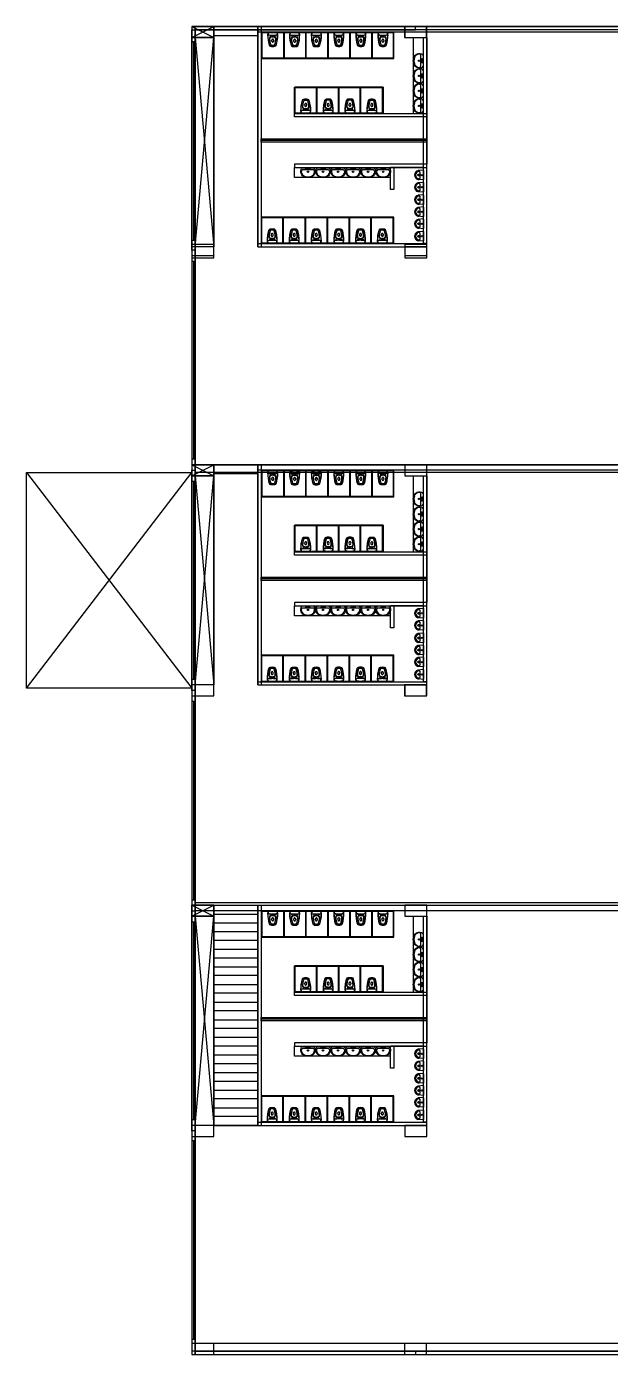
# Model space of a CAD drawing. Header units: millimetres. Extents: x 332 to 5606, y 276 to 1426.
# Drawn here: x 1423.9 to 1450.3, y 922.2 to 982.5 of the extents above; entities that cross this region are included whole.
import ezdxf

# ---------------------------------------------------------------- set-up
doc = ezdxf.new("R2010")
doc.units = ezdxf.units.MM

# ---------------------------------------------------------------- blocks, each defined once
blk = doc.blocks.new('vaso_cx_acoplada_1')
at = {"linetype": 'Continuous'}
for centre in [(-0.111, -0.242), (0.122, -0.242)]:
    blk.add_circle(centre, 0.008, dxfattribs=at)
for centre, radius, start, end in [((-0.115, -0.184), 0.11, 136.53258, 180), ((1.375, -0.195), 1.6, 179.59001, 196.60114), ((0.001, -0.212), 0.215, 171.57167, 179.2851), ((1.375, -0.195), 1.59, 180.52436, 196.19572), ((0.001, -0.212), 0.215, 163.97838, 171.57167), ((-0.204, -0.182), 0.008, 171.57167, 263.63486), ((-0.101, -0.184), 0.11, 136.53258, 164.49464), ((0.005, 1.698), 1.9, 263.63486, 270), ((-0.249, -0.065), 0.07, 321.85553, 326.36654), ((-0.183, -0.109), 0.01, 95.71718, 146.36654), ((0.005, -1.99), 1.9, 90, 95.71718), ((-0.235, -0.065), 0.07, 321.85553, 326.36654), ((-0.16, -0.118), 0.0225, 114.52369, 139.29493), ((-0.071, -0.363), 0.075, 120.55827, 184.24766), ((0.852, -0.295), 1, 184.24766, 200.25979), ((-0.061, -0.382), 0.075, 116.10896, 182.02894), ((0.664, -0.356), 0.8, 182.02894, 200.9188), ((0.005, -0.493), 0.225, 90, 120.55827), ((0.005, -0.517), 0.225, 90, 116.10896), ((0.019, -0.458), 0.0636, 167.77794, 198.82445), ((-0.038, -0.446), 0.00501, 140.01374, 160.52979), ((-0.045, -0.439), 0.00416, 309.47185, 346.49014), ((0.048, -0.453), 0.0893, 163.27766, 172.12192), ((0.022, -0.458), 0.0664, 197.88836, 217.92673), ((0.027, -0.446), 0.0677, 144.04569, 163.27766), ((0.012, -0.466), 0.0536, 217.92673, 242.00627), ((0.014, -0.437), 0.0515, 119.72953, 144.04569), ((0.005, -0.478), 0.0398, 242.00627, 270), ((0.005, -0.422), 0.0347, 90, 119.72953), ((0.005, -1.99), 1.9, 84.28282, 90), ((0.005, 1.698), 1.9, 270, 276.36514), ((0.005, -0.493), 0.225, 59.44173, 90), ((0.005, -0.517), 0.225, 63.89104, 90), ((0.005, -0.422), 0.0347, 60.27047, 90), ((0.005, -0.478), 0.0398, 270, 297.99373), ((-0.003, -0.437), 0.0515, 35.95431, 60.27047), ((-0.001, -0.466), 0.0536, 297.99373, 322.07327), ((-0.016, -0.446), 0.0677, 16.72234, 35.95431), ((-0.011, -0.458), 0.0664, 322.07327, 342.11164), ((-0.037, -0.453), 0.0893, 7.87808, 16.72234), ((0.056, -0.439), 0.00416, 193.50986, 230.52815), ((-0.008, -0.458), 0.0636, 341.17555, 12.22206), ((0.049, -0.446), 0.00501, 19.47021, 39.98626), ((-0.653, -0.356), 0.8, 339.0812, 357.97106), ((-0.841, -0.295), 1, 339.74021, 355.75234), ((0.071, -0.382), 0.075, 357.97106, 63.89104), ((0.082, -0.363), 0.075, 355.75234, 59.44173), ((-1.364, -0.195), 1.59, 343.80428, 359.47564), ((-1.364, -0.195), 1.6, 343.39886, 0.40999), ((0.171, -0.118), 0.0225, 40.70507, 65.47631), ((0.246, -0.065), 0.07, 213.63346, 218.14447), ((0.111, -0.184), 0.11, 15.50536, 43.46742), ((0.194, -0.109), 0.01, 33.63346, 84.28282), ((0.26, -0.065), 0.07, 213.63346, 218.14447), ((0.125, -0.184), 0.11, 0, 43.46742), ((0.215, -0.182), 0.008, 276.36514, 8.42833), ((0.01, -0.212), 0.215, 8.42833, 16.02162), ((0.01, -0.212), 0.215, 0.7149, 8.42833), ((-0.081, -0.629), 0.08, 196.60114, 260.40415), ((-0.075, -0.616), 0.08, 196.19572, 260.88992), ((0.005, -0.117), 0.6, 260.40415, 270), ((0.005, -0.117), 0.586, 260.88992, 270), ((-0.062, -0.632), 0.026, 200.25979, 262.53667), ((-0.059, -0.633), 0.026, 200.9188, 262.88031), ((0.005, -0.117), 0.546, 262.53667, 270), ((0.005, -0.117), 0.546, 270, 277.46333), ((0.005, -0.117), 0.586, 270, 279.11008), ((0.005, -0.117), 0.6, 270, 279.59585), ((0.07, -0.633), 0.026, 277.11969, 339.0812), ((0.073, -0.632), 0.026, 277.46333, 339.74021), ((0.086, -0.616), 0.08, 279.11008, 343.80428), ((0.092, -0.629), 0.08, 279.59585, 343.39886)]:
    blk.add_arc(centre, radius, start, end, dxfattribs=at)
blk = doc.blocks.new('mictorio')
for p, q in [((-0.214, 0), (0.214, 0)), ((-0.221, -0.008), (-0.203, -0.242)), ((-0.171, -0.19), (-0.165, -0.236)), ((-0.143, -0.157), (0.143, -0.157)), ((0.171, -0.19), (0.165, -0.236)), ((0.221, -0.008), (0.203, -0.242))]:
    blk.add_line(p, q)
for centre, radius in [((-0.028, -0.196), 0.0107), ((-0.028, -0.227), 0.0107), ((0, -0.072), 0.0286), ((0, -0.072), 0.0143), ((0, -0.18), 0.0107), ((0, -0.243), 0.0107), ((0.028, -0.196), 0.0107), ((0.028, -0.227), 0.0107)]:
    blk.add_circle(centre, radius)
for centre, radius, start, end in [((-0.214, -0.007), 0.00716, 90, 184.572), ((0.214, -0.007), 0.00716, 355.428, 90), ((-0.13, -0.229), 0.0737, 108.63175, 194.85038), ((0, -0.192), 0.209, 195.65293, 344.34707), ((-0.143, -0.186), 0.0286, 90, 187.76517), ((0, -0.181), 0.174, 198.68934, 341.31066), ((0.143, -0.186), 0.0286, 352.23483, 90), ((0.13, -0.229), 0.0737, 345.14962, 71.36825)]:
    blk.add_arc(centre, radius, start, end)
blk = doc.blocks.new('lavatorio_66x45')
blk.add_lwpolyline([(-0.285, -0.029, -0.247757), (-0.23, 0), (0, 0), (0.23, 0, -0.247757), (0.285, -0.029, -0.523187), (0.129, -0.437, -0.064231), (0, -0.454, -0.064231), (-0.129, -0.437, -0.523187)], format="xyb", close=True)
for points in [[(0.122, -0.408, 0.331039), (0.301, -0.191, 0.428943), (0.221, -0.107), (0, -0.107), (-0.221, -0.107, 0.428943), (-0.301, -0.191, 0.331039), (-0.122, -0.408)], [(-0.284, -0.053, -0.019603), (-0.274, -0.037, -0.247757), (-0.23, -0.013), (0.23, -0.013, -0.247757), (0.274, -0.037, -0.019603), (0.284, -0.053, -0.064281)]]:
    blk.add_lwpolyline(points, format="xyb")
for centre, radius in [((-0.074, -0.053), 0.0234), ((0, -0.194), 0.03), ((0, -0.053), 0.0234), ((0.074, -0.053), 0.0234)]:
    blk.add_circle(centre, radius)
for start, end in [(253.49072, 270), (270, 286.50928)]:
    blk.add_arc((0, 0.053), 0.477, start, end)

msp = doc.modelspace()

# ---------------------------------------------------------------- linework, layer by layer
for p, q in [((1432.344, 982.452), (1431.344, 982.452)), ((1431.344, 982.452), (1431.344, 981.952)), ((1551.65, 982.452), (1431.35, 982.452)), ((1431.35, 982.452), (1431.35, 922.152)), ((1432.35, 982.452), (1431.35, 982.452)), ((1431.35, 972.302), (1431.35, 982.302)), ((1431.35, 982.302), (1431.5, 982.302)), ((1431.5, 982.302), (1431.5, 982.452)), ((1551.5, 982.302), (1431.5, 982.302)), ((1431.5, 982.302), (1431.5, 922.302)), ((1431.5, 982.302), (1441.5, 982.302)), ((1432.344, 981.952), (1432.344, 982.452)), ((1432.35, 981.952), (1432.35, 982.452)), ((1432.35, 972.452), (1432.35, 982.452)), ((1432.35, 982.452), (1434.35, 982.452)), ((1434.35, 982.452), (1434.35, 981.952)), ((1434.35, 972.452), (1434.35, 982.452)), ((1442, 982.452), (1441, 982.452)), ((1441, 982.452), (1441, 981.952)), ((1442.007, 982.452), (1441.007, 982.452)), ((1441.007, 982.452), (1441.007, 981.952)), ((1441.5, 982.302), (1441.5, 982.452)), ((1441.5, 982.452), (1451.5, 982.452)), ((1442, 981.952), (1442, 982.452)), ((1442.007, 981.952), (1442.007, 982.452)), ((1431.344, 981.952), (1432.344, 981.952)), ((1431.35, 981.952), (1432.35, 981.952)), ((1431.5, 981.752), (1431.35, 981.752)), ((1431.35, 981.752), (1431.425, 981.752)), ((1431.5, 981.752), (1431.35, 981.752)), ((1431.425, 981.752), (1431.425, 972.752)), ((1431.5, 981.952), (1431.5, 981.752)), ((1431.5, 981.952), (1432.35, 981.952)), ((1432.35, 982.052), (1434.35, 982.052)), ((1432.35, 982.052), (1432.35, 981.652)), ((1441, 981.952), (1442, 981.952)), ((1441.007, 981.952), (1442.007, 981.952)), ((1432.35, 981.652), (1432.35, 981.252)), ((1434.35, 981.252), (1434.35, 980.852)), ((1432.35, 980.852), (1432.35, 980.452)), ((1432.35, 980.052), (1432.35, 979.652)), ((1434.35, 980.452), (1434.35, 980.052)), ((1434.35, 979.652), (1434.35, 979.252)), ((1432.35, 979.252), (1432.35, 978.852)), ((1434.35, 978.852), (1434.35, 978.452)), ((1432.35, 978.452), (1432.35, 978.052)), ((1432.35, 977.652), (1432.35, 977.252)), ((1434.35, 978.052), (1434.35, 977.652)), ((1434.35, 977.252), (1434.35, 976.852)), ((1432.35, 976.852), (1432.35, 976.452)), ((1434.35, 976.452), (1434.35, 976.052)), ((1432.35, 976.052), (1432.35, 975.652)), ((1432.35, 975.252), (1432.35, 974.852)), ((1434.35, 975.652), (1434.35, 975.252)), ((1432.35, 974.452), (1432.35, 974.052)), ((1434.35, 974.852), (1434.35, 974.452)), ((1434.35, 974.052), (1434.35, 973.652)), ((1432.35, 973.652), (1432.35, 973.252)), ((1434.35, 973.252), (1434.35, 972.852)), ((1431.35, 972.752), (1431.5, 972.752)), ((1432.35, 972.852), (1432.35, 972.452)), ((1432.35, 972.552), (1431.35, 972.552)), ((1431.35, 972.552), (1431.35, 972.052)), ((1432.35, 972.452), (1431.35, 972.452)), ((1431.5, 972.302), (1431.35, 972.302)), ((1431.35, 972.052), (1432.35, 972.052)), ((1431.5, 962.302), (1431.5, 972.302)), ((1432.35, 972.052), (1432.35, 972.552)), ((1432.35, 971.952), (1432.35, 972.452)), ((1442.007, 972.552), (1441.007, 972.552)), ((1441.007, 972.552), (1441.007, 972.052)), ((1442.007, 972.452), (1441.007, 972.452)), ((1441.007, 972.452), (1441.007, 971.952)), ((1441.007, 972.052), (1442.007, 972.052)), ((1442.007, 972.052), (1442.007, 972.552)), ((1442.007, 971.952), (1442.007, 972.452)), ((1431.35, 971.952), (1432.35, 971.952)), ((1431.35, 971.802), (1431.5, 971.802)), ((1431.425, 971.802), (1431.425, 962.802)), ((1441.007, 971.952), (1442.007, 971.952)), ((1431.5, 962.802), (1431.35, 962.802)), ((1432.35, 962.552), (1431.35, 962.552)), ((1431.35, 962.552), (1431.35, 962.052)), ((1432.35, 962.552), (1431.35, 962.552)), ((1432.35, 962.052), (1432.35, 962.552)), ((1432.35, 962.052), (1432.35, 962.552)), ((1432.35, 952.552), (1432.35, 962.552)), ((1432.35, 962.552), (1434.35, 962.552)), ((1434.35, 962.552), (1434.35, 962.052)), ((1434.35, 952.552), (1434.35, 962.552)), ((1442.007, 962.552), (1441.007, 962.552)), ((1441.007, 962.552), (1441.007, 962.052)), ((1442.007, 962.552), (1441.007, 962.552)), ((1441.007, 962.552), (1441.007, 962.052)), ((1442.007, 962.052), (1442.007, 962.552)), ((1442.007, 962.052), (1442.007, 962.552)), ((1431.35, 952.302), (1431.35, 962.302)), ((1431.35, 962.302), (1431.5, 962.302)), ((1431.35, 962.052), (1432.35, 962.052)), ((1431.35, 962.052), (1432.35, 962.052)), ((1431.35, 961.802), (1431.5, 961.802)), ((1431.425, 961.802), (1431.425, 952.802)), ((1431.5, 962.052), (1432.35, 962.052)), ((1432.35, 962.152), (1434.35, 962.152)), ((1432.35, 962.152), (1432.35, 961.752)), ((1441.007, 962.052), (1442.007, 962.052)), ((1441.007, 962.052), (1442.007, 962.052)), ((1432.35, 961.752), (1432.35, 961.352)), ((1434.35, 961.352), (1434.35, 960.952)), ((1432.35, 960.952), (1432.35, 960.552)), ((1432.35, 960.152), (1432.35, 959.752)), ((1434.35, 960.552), (1434.35, 960.152)), ((1434.35, 959.752), (1434.35, 959.352)), ((1432.35, 959.352), (1432.35, 958.952)), ((1434.35, 958.952), (1434.35, 958.552)), ((1432.35, 958.552), (1432.35, 958.152)), ((1432.35, 957.752), (1432.35, 957.352)), ((1434.35, 958.152), (1434.35, 957.752)), ((1434.35, 957.352), (1434.35, 956.952)), ((1432.35, 956.952), (1432.35, 956.552)), ((1434.35, 956.552), (1434.35, 956.152)), ((1432.35, 956.152), (1432.35, 955.752)), ((1432.35, 955.352), (1432.35, 954.952)), ((1434.35, 955.752), (1434.35, 955.352)), ((1432.35, 954.552), (1432.35, 954.152)), ((1434.35, 954.952), (1434.35, 954.552)), ((1434.35, 954.152), (1434.35, 953.752)), ((1432.35, 953.752), (1432.35, 953.352)), ((1434.35, 953.352), (1434.35, 952.952)), ((1431.5, 952.802), (1431.35, 952.802)), ((1432.35, 952.952), (1432.35, 952.552)), ((1432.344, 952.552), (1431.344, 952.552)), ((1431.344, 952.552), (1431.344, 952.052)), ((1432.35, 952.552), (1431.35, 952.552)), ((1431.5, 952.302), (1431.35, 952.302)), ((1431.5, 942.302), (1431.5, 952.302)), ((1432.344, 952.052), (1432.344, 952.552)), ((1432.35, 952.052), (1432.35, 952.552)), ((1442, 952.552), (1441, 952.552)), ((1441, 952.552), (1441, 952.052)), ((1442.007, 952.552), (1441.007, 952.552)), ((1441.007, 952.552), (1441.007, 952.052)), ((1442, 952.052), (1442, 952.552)), ((1442.007, 952.052), (1442.007, 952.552)), ((1431.344, 952.052), (1432.344, 952.052)), ((1431.35, 952.052), (1432.35, 952.052)), ((1431.5, 951.802), (1431.35, 951.802)), ((1431.425, 951.802), (1431.425, 942.802)), ((1441, 952.052), (1442, 952.052)), ((1441.007, 952.052), (1442.007, 952.052)), ((1431.35, 942.802), (1431.5, 942.802)), ((1432.35, 942.552), (1431.35, 942.552)), ((1431.35, 942.552), (1431.35, 942.052)), ((1432.35, 942.052), (1432.35, 942.552)), ((1432.35, 932.552), (1432.35, 942.552)), ((1432.35, 942.552), (1434.35, 942.552)), ((1434.35, 942.552), (1434.35, 942.052)), ((1434.35, 932.552), (1434.35, 942.552)), ((1442.007, 942.552), (1441.007, 942.552)), ((1441.007, 942.552), (1441.007, 942.052)), ((1442.007, 942.052), (1442.007, 942.552)), ((1431.35, 932.302), (1431.35, 942.302)), ((1431.35, 942.302), (1431.5, 942.302)), ((1431.35, 942.052), (1432.35, 942.052)), ((1431.5, 942.052), (1432.35, 942.052)), ((1432.35, 942.152), (1434.35, 942.152)), ((1432.35, 942.152), (1432.35, 941.752)), ((1441.007, 942.052), (1442.007, 942.052)), ((1431.35, 941.802), (1431.5, 941.802)), ((1431.425, 941.802), (1431.425, 932.802)), ((1432.35, 941.752), (1434.35, 941.752)), ((1432.35, 941.752), (1432.35, 941.352)), ((1432.35, 941.352), (1434.35, 941.352)), ((1434.35, 941.352), (1434.35, 940.952)), ((1434.35, 940.952), (1432.35, 940.952)), ((1432.35, 940.952), (1432.35, 940.552)), ((1432.35, 940.552), (1434.35, 940.552)), ((1434.35, 940.152), (1432.35, 940.152)), ((1432.35, 940.152), (1432.35, 939.752)), ((1434.35, 940.552), (1434.35, 940.152)), ((1432.35, 939.752), (1434.35, 939.752)), ((1434.35, 939.752), (1434.35, 939.352)), ((1434.35, 939.352), (1432.35, 939.352)), ((1432.35, 939.352), (1432.35, 938.952)), ((1432.35, 938.952), (1434.35, 938.952)), ((1434.35, 938.952), (1434.35, 938.552)), ((1434.35, 938.552), (1432.35, 938.552)), ((1432.35, 938.552), (1432.35, 938.152)), ((1432.35, 938.152), (1434.35, 938.152)), ((1434.35, 937.752), (1432.35, 937.752)), ((1432.35, 937.752), (1432.35, 937.352)), ((1434.35, 938.152), (1434.35, 937.752)), ((1432.35, 937.352), (1434.35, 937.352)), ((1434.35, 937.352), (1434.35, 936.952)), ((1434.35, 936.952), (1432.35, 936.952)), ((1432.35, 936.952), (1432.35, 936.552)), ((1432.35, 936.552), (1434.35, 936.552)), ((1434.35, 936.552), (1434.35, 936.152)), ((1434.35, 936.152), (1432.35, 936.152)), ((1432.35, 936.152), (1432.35, 935.752)), ((1432.35, 935.752), (1434.35, 935.752)), ((1434.35, 935.352), (1432.35, 935.352)), ((1432.35, 935.352), (1432.35, 934.952)), ((1434.35, 935.752), (1434.35, 935.352)), ((1432.35, 934.952), (1434.35, 934.952)), ((1434.35, 934.952), (1434.35, 934.552)), ((1434.35, 934.552), (1432.35, 934.552)), ((1432.35, 934.552), (1432.35, 934.152)), ((1432.35, 934.152), (1434.35, 934.152)), ((1434.35, 934.152), (1434.35, 933.752)), ((1434.35, 933.752), (1432.35, 933.752)), ((1432.35, 933.752), (1432.35, 933.352)), ((1432.35, 933.352), (1434.35, 933.352)), ((1434.35, 932.952), (1432.35, 932.952)), ((1432.35, 932.952), (1432.35, 932.552)), ((1434.35, 933.352), (1434.35, 932.952)), ((1431.5, 932.802), (1431.35, 932.802)), ((1432.35, 932.552), (1431.35, 932.552)), ((1431.35, 932.552), (1431.35, 932.052)), ((1431.5, 932.302), (1431.35, 932.302)), ((1431.5, 922.302), (1431.5, 932.302)), ((1432.35, 932.052), (1432.35, 932.552)), ((1434.35, 932.552), (1432.35, 932.552)), ((1432.35, 932.552), (1434.35, 932.552)), ((1442.007, 932.552), (1441.007, 932.552)), ((1441.007, 932.552), (1441.007, 932.052)), ((1442.007, 932.052), (1442.007, 932.552)), ((1431.35, 932.052), (1432.35, 932.052)), ((1431.5, 931.852), (1431.35, 931.852)), ((1431.425, 931.852), (1431.425, 922.852)), ((1441.007, 932.052), (1442.007, 932.052)), ((1431.35, 922.852), (1431.5, 922.852)), ((1432.35, 922.652), (1431.35, 922.652)), ((1431.35, 922.652), (1431.35, 922.152)), ((1432.35, 922.152), (1432.35, 922.652)), ((1442, 922.652), (1441, 922.652)), ((1441, 922.652), (1441, 922.152)), ((1442, 922.152), (1442, 922.652)), ((1431.5, 922.302), (1431.35, 922.302)), ((1431.35, 922.152), (1551.65, 922.152)), ((1431.35, 922.152), (1432.35, 922.152)), ((1431.5, 922.302), (1551.5, 922.302)), ((1431.5, 922.302), (1441.5, 922.302)), ((1431.5, 922.302), (1431.5, 922.152)), ((1431.5, 922.152), (1431.5, 922.302)), ((1441, 922.152), (1442, 922.152)), ((1441.5, 922.302), (1441.5, 922.302)), ((1441.5, 922.302), (1441.5, 922.152)), ((1441.5, 922.152), (1451.5, 922.152))]:
    msp.add_line(p, q)
at = {"color": 1}
for p, q in [((1431.35, 982.452), (1432.35, 981.952)), ((1431.35, 981.952), (1432.35, 982.452)), ((1432.35, 982.452), (1431.35, 982.452)), ((1432.35, 982.452), (1432.35, 982.052)), ((1432.35, 982.452), (1432.35, 981.952)), ((1434.35, 982.452), (1434.5, 982.452)), ((1434.5, 982.452), (1434.5, 972.452)), ((1442.007, 972.452), (1442.007, 982.452)), ((1432.35, 981.952), (1431.35, 981.952)), ((1431.5, 972.452), (1432.35, 981.952)), ((1432.35, 981.952), (1431.5, 981.952)), ((1431.5, 981.952), (1432.35, 972.452)), ((1432.35, 981.952), (1432.35, 972.452)), ((1541.007, 982.202), (1434.35, 982.202)), ((1434.35, 981.952), (1434.35, 972.452)), ((1432.35, 972.452), (1431.5, 972.452)), ((1434.35, 972.452), (1434.35, 972.602)), ((1434.35, 972.602), (1442.007, 972.602)), ((1434.35, 972.452), (1442.007, 972.452)), ((1431.35, 962.552), (1432.35, 962.052)), ((1431.35, 962.052), (1432.35, 962.552)), ((1432.35, 962.552), (1431.35, 962.552)), ((1432.35, 962.552), (1432.35, 962.152)), ((1432.35, 962.552), (1432.35, 962.052)), ((1434.35, 962.552), (1434.5, 962.552)), ((1434.5, 962.552), (1434.5, 952.552)), ((1442.007, 952.552), (1442.007, 962.552)), ((1432.35, 962.052), (1431.35, 962.052)), ((1431.35, 961.952), (1431.35, 952.652)), ((1431.5, 952.552), (1432.35, 962.052)), ((1432.35, 962.052), (1431.5, 962.052)), ((1431.5, 962.052), (1432.35, 952.552)), ((1432.35, 962.052), (1432.35, 952.552)), ((1541.007, 962.302), (1434.35, 962.302)), ((1434.35, 962.052), (1434.35, 952.552)), ((1432.35, 952.552), (1431.5, 952.552)), ((1434.35, 952.552), (1434.35, 952.702)), ((1434.35, 952.702), (1442.007, 952.702)), ((1434.35, 952.552), (1442.007, 952.552)), ((1431.35, 942.552), (1432.35, 942.052)), ((1431.35, 942.052), (1432.35, 942.552)), ((1432.35, 942.552), (1431.35, 942.552)), ((1431.35, 942.552), (1431.35, 942.052)), ((1431.35, 942.052), (1431.35, 942.552)), ((1431.35, 942.552), (1431.35, 922.152)), ((1432.35, 942.552), (1432.35, 942.152)), ((1432.35, 942.552), (1432.35, 942.052)), ((1434.35, 942.552), (1434.5, 942.552)), ((1434.5, 942.552), (1434.5, 932.552)), ((1442.007, 932.552), (1442.007, 942.552)), ((1432.35, 942.052), (1431.35, 942.052)), ((1431.35, 942.052), (1431.35, 942.052)), ((1431.5, 932.552), (1432.35, 942.052)), ((1432.35, 942.052), (1431.5, 942.052)), ((1431.5, 942.052), (1432.35, 932.552)), ((1432.35, 942.052), (1432.35, 932.552)), ((1541.007, 942.302), (1434.35, 942.302)), ((1434.35, 942.052), (1434.35, 932.552)), ((1432.35, 932.552), (1431.5, 932.552)), ((1434.35, 932.552), (1434.35, 932.702)), ((1434.35, 932.702), (1442.007, 932.702)), ((1434.35, 932.552), (1442.007, 932.552))]:
    msp.add_line(p, q, dxfattribs=at)
at = {"color": 3}
for p, q in [((1434.499, 982.202), (1434.499, 981.002)), ((1434.514, 982.202), (1434.499, 982.202)), ((1440.484, 982.172), (1434.499, 982.172)), ((1435.514, 982.202), (1434.514, 982.202)), ((1434.514, 982.202), (1434.514, 981.002)), ((1434.514, 982.202), (1434.514, 981.002)), ((1434.529, 982.202), (1434.529, 981.002)), ((1436.514, 982.202), (1435.514, 982.202)), ((1435.514, 982.202), (1435.514, 981.002)), ((1435.514, 982.202), (1435.544, 982.202)), ((1435.544, 982.202), (1435.544, 981.002)), ((1436.499, 982.202), (1436.499, 981.002)), ((1437.514, 982.202), (1436.514, 982.202)), ((1436.514, 982.202), (1436.514, 981.002)), ((1436.514, 982.202), (1436.514, 981.002)), ((1436.529, 982.202), (1436.529, 981.002)), ((1437.499, 982.202), (1437.499, 981.002)), ((1438.514, 982.202), (1437.514, 982.202)), ((1437.514, 982.202), (1437.514, 981.002)), ((1437.514, 982.202), (1437.514, 981.002)), ((1437.529, 982.202), (1437.529, 981.002)), ((1438.499, 982.202), (1438.499, 981.002)), ((1439.514, 982.202), (1438.514, 982.202)), ((1438.514, 982.202), (1438.514, 981.002)), ((1438.514, 982.202), (1438.514, 981.002)), ((1438.529, 982.202), (1438.529, 981.002)), ((1439.514, 982.202), (1439.499, 982.202)), ((1439.499, 982.202), (1439.499, 981.002)), ((1440.514, 982.202), (1439.514, 982.202)), ((1439.514, 982.202), (1439.514, 981.002)), ((1440.514, 982.202), (1439.514, 982.202)), ((1439.514, 982.202), (1439.529, 982.202)), ((1439.529, 982.202), (1439.529, 981.002)), ((1440.514, 982.202), (1440.484, 982.202)), ((1440.484, 982.202), (1440.484, 981.002)), ((1440.514, 981.002), (1440.514, 982.202)), ((1441.857, 972.605), (1441.857, 981.952)), ((1441.857, 981.952), (1442.007, 981.952)), ((1442.007, 981.952), (1442.007, 977.277)), ((1434.499, 981.032), (1440.514, 981.032)), ((1434.499, 981.002), (1434.514, 981.002)), ((1434.514, 981.002), (1435.514, 981.002)), ((1435.514, 981.002), (1435.514, 981.032)), ((1435.514, 981.002), (1436.514, 981.002)), ((1436.514, 981.002), (1437.514, 981.002)), ((1437.514, 981.002), (1438.514, 981.002)), ((1438.514, 981.002), (1439.514, 981.002)), ((1439.514, 981.002), (1440.514, 981.002)), ((1436.007, 978.502), (1436.007, 979.702)), ((1436.007, 979.702), (1440.037, 979.702)), ((1440.037, 979.672), (1436.007, 979.672)), ((1436.022, 978.502), (1436.022, 979.702)), ((1437.022, 979.702), (1436.022, 979.702)), ((1436.022, 978.502), (1436.022, 979.702)), ((1436.037, 978.502), (1436.037, 979.702)), ((1437.007, 978.502), (1437.007, 979.702)), ((1437.022, 978.502), (1437.022, 979.702)), ((1438.022, 979.702), (1437.022, 979.702)), ((1437.022, 978.502), (1437.022, 979.702)), ((1437.037, 978.502), (1437.037, 979.702)), ((1438.007, 978.502), (1438.007, 979.702)), ((1438.022, 978.502), (1438.022, 979.702)), ((1439.022, 979.702), (1438.022, 979.702)), ((1438.022, 978.502), (1438.022, 979.702)), ((1438.037, 978.502), (1438.037, 979.702)), ((1438.992, 978.502), (1438.992, 979.702)), ((1439.022, 978.502), (1439.022, 979.702)), ((1440.022, 979.702), (1439.022, 979.702)), ((1439.022, 979.702), (1439.022, 979.672)), ((1440.007, 978.502), (1440.007, 979.702)), ((1440.022, 978.502), (1440.022, 979.702)), ((1440.022, 978.502), (1440.022, 979.702)), ((1440.037, 979.702), (1440.022, 979.702)), ((1440.037, 978.502), (1440.037, 979.702)), ((1440.037, 979.702), (1440.037, 978.502)), ((1436.007, 978.532), (1440.037, 978.532)), ((1436.007, 978.352), (1436.007, 978.502)), ((1436.007, 978.502), (1442.007, 978.502)), ((1442.007, 978.352), (1436.007, 978.352)), ((1436.022, 978.502), (1437.022, 978.502)), ((1437.022, 978.502), (1438.022, 978.502)), ((1438.022, 978.502), (1439.022, 978.502)), ((1439.022, 978.502), (1438.992, 978.502)), ((1439.022, 978.502), (1440.022, 978.502)), ((1440.022, 978.502), (1440.037, 978.502)), ((1442.007, 977.352), (1442.007, 978.352)), ((1434.5, 977.202), (1434.5, 977.352)), ((1434.5, 977.352), (1442.007, 977.352)), ((1442.007, 977.277), (1434.5, 977.277)), ((1442.007, 977.202), (1434.5, 977.202)), ((1442.007, 972.602), (1442.007, 977.277)), ((1442.007, 977.277), (1442.007, 977.202)), ((1442.007, 977.202), (1442.007, 976.202)), ((1442.007, 976.202), (1436.007, 976.202)), ((1436.007, 976.202), (1436.007, 976.052)), ((1436.007, 976.052), (1442.007, 976.052)), ((1441.857, 976.052), (1440.357, 976.052)), ((1440.365, 975.052), (1440.365, 976.052)), ((1440.515, 976.052), (1440.515, 975.052)), ((1440.515, 975.052), (1440.365, 975.052)), ((1435.5, 973.802), (1434.5, 973.802)), ((1434.5, 973.802), (1434.5, 972.602)), ((1440.515, 973.772), (1434.5, 973.772)), ((1434.53, 972.602), (1434.53, 973.802)), ((1435.485, 972.602), (1435.485, 973.802)), ((1435.5, 972.602), (1435.5, 973.802)), ((1436.5, 973.802), (1435.5, 973.802)), ((1435.515, 972.602), (1435.515, 973.802)), ((1436.485, 972.602), (1436.485, 973.802)), ((1436.5, 972.602), (1436.5, 973.802)), ((1437.5, 973.802), (1436.5, 973.802)), ((1436.5, 972.602), (1436.5, 973.802)), ((1436.515, 972.602), (1436.515, 973.802)), ((1437.485, 972.602), (1437.485, 973.802)), ((1437.5, 972.602), (1437.5, 973.802)), ((1438.5, 973.802), (1437.5, 973.802)), ((1437.5, 972.602), (1437.5, 973.802)), ((1437.515, 972.602), (1437.515, 973.802)), ((1438.485, 972.602), (1438.485, 973.802)), ((1438.5, 972.602), (1438.5, 973.802)), ((1439.5, 973.802), (1438.5, 973.802)), ((1438.5, 972.602), (1438.5, 973.802)), ((1438.515, 972.602), (1438.515, 973.802)), ((1439.47, 972.602), (1439.47, 973.802)), ((1439.5, 972.602), (1439.5, 973.802)), ((1440.5, 973.802), (1439.5, 973.802)), ((1439.5, 973.802), (1439.5, 973.772)), ((1440.485, 972.602), (1440.485, 973.802)), ((1440.5, 972.602), (1440.5, 973.802)), ((1440.5, 972.602), (1440.5, 973.802)), ((1440.515, 973.802), (1440.5, 973.802)), ((1440.515, 972.602), (1440.515, 973.802)), ((1434.5, 972.602), (1434.5, 972.632)), ((1434.5, 972.602), (1435.5, 972.602)), ((1434.5, 972.602), (1435.5, 972.602)), ((1434.5, 972.602), (1434.53, 972.602)), ((1434.53, 972.632), (1440.515, 972.632)), ((1435.5, 972.602), (1435.485, 972.602)), ((1435.5, 972.602), (1436.5, 972.602)), ((1435.5, 972.602), (1435.515, 972.602)), ((1436.5, 972.602), (1437.5, 972.602)), ((1437.5, 972.602), (1438.5, 972.602)), ((1438.5, 972.602), (1439.5, 972.602)), ((1439.5, 972.602), (1439.47, 972.602)), ((1439.5, 972.602), (1440.5, 972.602)), ((1440.5, 972.602), (1440.515, 972.602)), ((1442.007, 972.602), (1441.857, 972.605)), ((1423.85, 952.402), (1423.85, 962.202)), ((1423.85, 962.202), (1431.35, 962.202)), ((1423.85, 962.202), (1431.35, 952.402)), ((1423.85, 952.402), (1431.35, 962.202)), ((1431.35, 962.202), (1431.35, 962.052)), ((1434.499, 962.302), (1434.499, 961.102)), ((1434.514, 962.302), (1434.499, 962.302)), ((1440.484, 962.272), (1434.499, 962.272)), ((1435.514, 962.302), (1434.514, 962.302)), ((1434.514, 962.302), (1434.514, 961.102)), ((1434.514, 962.302), (1434.514, 961.102)), ((1434.529, 962.302), (1434.529, 961.102)), ((1436.514, 962.302), (1435.514, 962.302)), ((1435.514, 962.302), (1435.514, 961.102)), ((1435.514, 962.302), (1435.544, 962.302)), ((1435.544, 962.302), (1435.544, 961.102)), ((1436.499, 962.302), (1436.499, 961.102)), ((1437.514, 962.302), (1436.514, 962.302)), ((1436.514, 962.302), (1436.514, 961.102)), ((1436.514, 962.302), (1436.514, 961.102)), ((1436.529, 962.302), (1436.529, 961.102)), ((1437.499, 962.302), (1437.499, 961.102)), ((1438.514, 962.302), (1437.514, 962.302)), ((1437.514, 962.302), (1437.514, 961.102)), ((1437.514, 962.302), (1437.514, 961.102)), ((1437.529, 962.302), (1437.529, 961.102)), ((1438.499, 962.302), (1438.499, 961.102)), ((1439.514, 962.302), (1438.514, 962.302)), ((1438.514, 962.302), (1438.514, 961.102)), ((1438.514, 962.302), (1438.514, 961.102)), ((1438.529, 962.302), (1438.529, 961.102)), ((1439.514, 962.302), (1439.499, 962.302)), ((1439.499, 962.302), (1439.499, 961.102)), ((1440.514, 962.302), (1439.514, 962.302)), ((1439.514, 962.302), (1439.514, 961.102)), ((1440.514, 962.302), (1439.514, 962.302)), ((1439.514, 962.302), (1439.529, 962.302)), ((1439.529, 962.302), (1439.529, 961.102)), ((1440.514, 962.302), (1440.484, 962.302)), ((1440.484, 962.302), (1440.484, 961.102)), ((1440.514, 961.102), (1440.514, 962.302)), ((1441.857, 952.705), (1441.857, 962.052)), ((1441.857, 962.052), (1442.007, 962.052)), ((1442.007, 962.052), (1442.007, 957.377)), ((1434.499, 961.132), (1440.514, 961.132)), ((1434.499, 961.102), (1434.514, 961.102)), ((1434.514, 961.102), (1435.514, 961.102)), ((1435.514, 961.102), (1435.514, 961.132)), ((1435.514, 961.102), (1436.514, 961.102)), ((1436.514, 961.102), (1437.514, 961.102)), ((1437.514, 961.102), (1438.514, 961.102)), ((1438.514, 961.102), (1439.514, 961.102)), ((1439.514, 961.102), (1440.514, 961.102)), ((1436.007, 958.602), (1436.007, 959.802)), ((1436.007, 959.802), (1440.037, 959.802)), ((1440.037, 959.772), (1436.007, 959.772)), ((1436.022, 958.602), (1436.022, 959.802)), ((1437.022, 959.802), (1436.022, 959.802)), ((1436.022, 958.602), (1436.022, 959.802)), ((1436.037, 958.602), (1436.037, 959.802)), ((1437.007, 958.602), (1437.007, 959.802)), ((1437.022, 958.602), (1437.022, 959.802)), ((1438.022, 959.802), (1437.022, 959.802)), ((1437.022, 958.602), (1437.022, 959.802)), ((1437.037, 958.602), (1437.037, 959.802)), ((1438.007, 958.602), (1438.007, 959.802)), ((1438.022, 958.602), (1438.022, 959.802)), ((1439.022, 959.802), (1438.022, 959.802)), ((1438.022, 958.602), (1438.022, 959.802)), ((1438.037, 958.602), (1438.037, 959.802)), ((1438.992, 958.602), (1438.992, 959.802)), ((1439.022, 958.602), (1439.022, 959.802)), ((1440.022, 959.802), (1439.022, 959.802)), ((1439.022, 959.802), (1439.022, 959.772)), ((1440.007, 958.602), (1440.007, 959.802)), ((1440.022, 958.602), (1440.022, 959.802)), ((1440.022, 958.602), (1440.022, 959.802)), ((1440.037, 959.802), (1440.022, 959.802)), ((1440.037, 958.602), (1440.037, 959.802)), ((1440.037, 959.802), (1440.037, 958.602)), ((1436.007, 958.632), (1440.037, 958.632)), ((1436.007, 958.452), (1436.007, 958.602)), ((1436.007, 958.602), (1442.007, 958.602)), ((1442.007, 958.452), (1436.007, 958.452)), ((1436.022, 958.602), (1437.022, 958.602)), ((1437.022, 958.602), (1438.022, 958.602)), ((1438.022, 958.602), (1439.022, 958.602)), ((1439.022, 958.602), (1438.992, 958.602)), ((1439.022, 958.602), (1440.022, 958.602)), ((1440.022, 958.602), (1440.037, 958.602)), ((1442.007, 957.452), (1442.007, 958.452)), ((1434.5, 957.302), (1434.5, 957.452)), ((1434.5, 957.452), (1442.007, 957.452)), ((1442.007, 957.377), (1434.5, 957.377)), ((1442.007, 957.302), (1434.5, 957.302)), ((1442.007, 952.702), (1442.007, 957.377)), ((1442.007, 957.377), (1442.007, 957.302)), ((1442.007, 957.302), (1442.007, 956.302)), ((1442.007, 956.302), (1436.007, 956.302)), ((1436.007, 956.302), (1436.007, 956.152)), ((1436.007, 956.152), (1442.007, 956.152)), ((1441.857, 956.152), (1440.357, 956.152)), ((1440.365, 955.152), (1440.365, 956.152)), ((1440.515, 956.152), (1440.515, 955.152)), ((1440.515, 955.152), (1440.365, 955.152)), ((1435.5, 953.902), (1434.5, 953.902)), ((1434.5, 953.902), (1434.5, 952.702)), ((1440.515, 953.872), (1434.5, 953.872)), ((1434.53, 952.702), (1434.53, 953.902)), ((1435.485, 952.702), (1435.485, 953.902)), ((1435.5, 952.702), (1435.5, 953.902)), ((1436.5, 953.902), (1435.5, 953.902)), ((1435.515, 952.702), (1435.515, 953.902)), ((1436.485, 952.702), (1436.485, 953.902)), ((1436.5, 952.702), (1436.5, 953.902)), ((1437.5, 953.902), (1436.5, 953.902)), ((1436.5, 952.702), (1436.5, 953.902)), ((1436.515, 952.702), (1436.515, 953.902)), ((1437.485, 952.702), (1437.485, 953.902)), ((1437.5, 952.702), (1437.5, 953.902)), ((1438.5, 953.902), (1437.5, 953.902)), ((1437.5, 952.702), (1437.5, 953.902)), ((1437.515, 952.702), (1437.515, 953.902)), ((1438.485, 952.702), (1438.485, 953.902)), ((1438.5, 952.702), (1438.5, 953.902)), ((1439.5, 953.902), (1438.5, 953.902)), ((1438.5, 952.702), (1438.5, 953.902)), ((1438.515, 952.702), (1438.515, 953.902)), ((1439.47, 952.702), (1439.47, 953.902)), ((1439.5, 952.702), (1439.5, 953.902)), ((1440.5, 953.902), (1439.5, 953.902)), ((1439.5, 953.902), (1439.5, 953.872)), ((1440.485, 952.702), (1440.485, 953.902)), ((1440.5, 952.702), (1440.5, 953.902)), ((1440.5, 952.702), (1440.5, 953.902)), ((1440.515, 953.902), (1440.5, 953.902)), ((1440.515, 952.702), (1440.515, 953.902)), ((1431.35, 952.402), (1423.85, 952.402)), ((1431.35, 952.552), (1431.35, 952.402)), ((1434.5, 952.702), (1434.5, 952.732)), ((1434.5, 952.702), (1435.5, 952.702)), ((1434.5, 952.702), (1435.5, 952.702)), ((1434.5, 952.702), (1434.53, 952.702)), ((1434.53, 952.732), (1440.515, 952.732)), ((1435.5, 952.702), (1435.485, 952.702)), ((1435.5, 952.702), (1436.5, 952.702)), ((1435.5, 952.702), (1435.515, 952.702)), ((1436.5, 952.702), (1437.5, 952.702)), ((1437.5, 952.702), (1438.5, 952.702)), ((1438.5, 952.702), (1439.5, 952.702)), ((1439.5, 952.702), (1439.47, 952.702)), ((1439.5, 952.702), (1440.5, 952.702)), ((1440.5, 952.702), (1440.515, 952.702)), ((1442.007, 952.702), (1441.857, 952.705)), ((1434.499, 942.302), (1434.499, 941.102)), ((1434.514, 942.302), (1434.499, 942.302)), ((1440.484, 942.272), (1434.499, 942.272)), ((1435.514, 942.302), (1434.514, 942.302)), ((1434.514, 942.302), (1434.514, 941.102)), ((1434.514, 942.302), (1434.514, 941.102)), ((1434.529, 942.302), (1434.529, 941.102)), ((1436.514, 942.302), (1435.514, 942.302)), ((1435.514, 942.302), (1435.514, 941.102)), ((1435.514, 942.302), (1435.544, 942.302)), ((1435.544, 942.302), (1435.544, 941.102)), ((1436.499, 942.302), (1436.499, 941.102)), ((1437.514, 942.302), (1436.514, 942.302)), ((1436.514, 942.302), (1436.514, 941.102)), ((1436.514, 942.302), (1436.514, 941.102)), ((1436.529, 942.302), (1436.529, 941.102)), ((1437.499, 942.302), (1437.499, 941.102)), ((1438.514, 942.302), (1437.514, 942.302)), ((1437.514, 942.302), (1437.514, 941.102)), ((1437.514, 942.302), (1437.514, 941.102)), ((1437.529, 942.302), (1437.529, 941.102)), ((1438.499, 942.302), (1438.499, 941.102)), ((1439.514, 942.302), (1438.514, 942.302)), ((1438.514, 942.302), (1438.514, 941.102)), ((1438.514, 942.302), (1438.514, 941.102)), ((1438.529, 942.302), (1438.529, 941.102)), ((1439.514, 942.302), (1439.499, 942.302)), ((1439.499, 942.302), (1439.499, 941.102)), ((1440.514, 942.302), (1439.514, 942.302)), ((1439.514, 942.302), (1439.514, 941.102)), ((1440.514, 942.302), (1439.514, 942.302)), ((1439.514, 942.302), (1439.529, 942.302)), ((1439.529, 942.302), (1439.529, 941.102)), ((1440.514, 942.302), (1440.484, 942.302)), ((1440.484, 942.302), (1440.484, 941.102)), ((1440.514, 941.102), (1440.514, 942.302)), ((1441.857, 932.705), (1441.857, 942.052)), ((1441.857, 942.052), (1442.007, 942.052)), ((1442.007, 942.052), (1442.007, 937.377)), ((1434.499, 941.132), (1440.514, 941.132)), ((1434.499, 941.102), (1434.514, 941.102)), ((1434.514, 941.102), (1435.514, 941.102)), ((1435.514, 941.102), (1435.514, 941.132)), ((1435.514, 941.102), (1436.514, 941.102)), ((1436.514, 941.102), (1437.514, 941.102)), ((1437.514, 941.102), (1438.514, 941.102)), ((1438.514, 941.102), (1439.514, 941.102)), ((1439.514, 941.102), (1440.514, 941.102)), ((1436.007, 938.602), (1436.007, 939.802)), ((1436.007, 939.802), (1440.037, 939.802)), ((1440.037, 939.772), (1436.007, 939.772)), ((1436.022, 938.602), (1436.022, 939.802)), ((1437.022, 939.802), (1436.022, 939.802)), ((1436.022, 938.602), (1436.022, 939.802)), ((1436.037, 938.602), (1436.037, 939.802)), ((1437.007, 938.602), (1437.007, 939.802)), ((1437.022, 938.602), (1437.022, 939.802)), ((1438.022, 939.802), (1437.022, 939.802)), ((1437.022, 938.602), (1437.022, 939.802)), ((1437.037, 938.602), (1437.037, 939.802)), ((1438.007, 938.602), (1438.007, 939.802)), ((1438.022, 938.602), (1438.022, 939.802)), ((1439.022, 939.802), (1438.022, 939.802)), ((1438.022, 938.602), (1438.022, 939.802)), ((1438.037, 938.602), (1438.037, 939.802)), ((1438.992, 938.602), (1438.992, 939.802)), ((1439.022, 938.602), (1439.022, 939.802)), ((1440.022, 939.802), (1439.022, 939.802)), ((1439.022, 939.802), (1439.022, 939.772)), ((1440.007, 938.602), (1440.007, 939.802)), ((1440.022, 938.602), (1440.022, 939.802)), ((1440.022, 938.602), (1440.022, 939.802)), ((1440.037, 939.802), (1440.022, 939.802)), ((1440.037, 938.602), (1440.037, 939.802)), ((1440.037, 939.802), (1440.037, 938.602)), ((1436.007, 938.632), (1440.037, 938.632)), ((1436.007, 938.452), (1436.007, 938.602)), ((1436.007, 938.602), (1442.007, 938.602)), ((1442.007, 938.452), (1436.007, 938.452)), ((1436.022, 938.602), (1437.022, 938.602)), ((1437.022, 938.602), (1438.022, 938.602)), ((1438.022, 938.602), (1439.022, 938.602)), ((1439.022, 938.602), (1438.992, 938.602)), ((1439.022, 938.602), (1440.022, 938.602)), ((1440.022, 938.602), (1440.037, 938.602)), ((1442.007, 937.452), (1442.007, 938.452)), ((1434.5, 937.302), (1434.5, 937.452)), ((1434.5, 937.452), (1442.007, 937.452)), ((1442.007, 937.377), (1434.5, 937.377)), ((1442.007, 937.302), (1434.5, 937.302)), ((1442.007, 932.702), (1442.007, 937.377)), ((1442.007, 937.377), (1442.007, 937.302)), ((1442.007, 937.302), (1442.007, 936.302)), ((1442.007, 936.302), (1436.007, 936.302)), ((1436.007, 936.302), (1436.007, 936.152)), ((1436.007, 936.152), (1442.007, 936.152)), ((1441.857, 936.152), (1440.357, 936.152)), ((1440.365, 935.152), (1440.365, 936.152)), ((1440.515, 936.152), (1440.515, 935.152)), ((1440.515, 935.152), (1440.365, 935.152)), ((1435.5, 933.902), (1434.5, 933.902)), ((1434.5, 933.902), (1434.5, 932.702)), ((1440.515, 933.872), (1434.5, 933.872)), ((1434.53, 932.702), (1434.53, 933.902)), ((1435.485, 932.702), (1435.485, 933.902)), ((1435.5, 932.702), (1435.5, 933.902)), ((1436.5, 933.902), (1435.5, 933.902)), ((1435.515, 932.702), (1435.515, 933.902)), ((1436.485, 932.702), (1436.485, 933.902)), ((1436.5, 932.702), (1436.5, 933.902)), ((1437.5, 933.902), (1436.5, 933.902)), ((1436.5, 932.702), (1436.5, 933.902)), ((1436.515, 932.702), (1436.515, 933.902)), ((1437.485, 932.702), (1437.485, 933.902)), ((1437.5, 932.702), (1437.5, 933.902)), ((1438.5, 933.902), (1437.5, 933.902)), ((1437.5, 932.702), (1437.5, 933.902)), ((1437.515, 932.702), (1437.515, 933.902)), ((1438.485, 932.702), (1438.485, 933.902)), ((1438.5, 932.702), (1438.5, 933.902)), ((1439.5, 933.902), (1438.5, 933.902)), ((1438.5, 932.702), (1438.5, 933.902)), ((1438.515, 932.702), (1438.515, 933.902)), ((1439.47, 932.702), (1439.47, 933.902)), ((1439.5, 932.702), (1439.5, 933.902)), ((1440.5, 933.902), (1439.5, 933.902)), ((1439.5, 933.902), (1439.5, 933.872)), ((1440.485, 932.702), (1440.485, 933.902)), ((1440.5, 932.702), (1440.5, 933.902)), ((1440.5, 932.702), (1440.5, 933.902)), ((1440.515, 933.902), (1440.5, 933.902)), ((1440.515, 932.702), (1440.515, 933.902)), ((1434.5, 932.702), (1434.5, 932.732)), ((1434.5, 932.702), (1435.5, 932.702)), ((1434.5, 932.702), (1435.5, 932.702)), ((1434.5, 932.702), (1434.53, 932.702)), ((1434.53, 932.732), (1440.515, 932.732)), ((1435.5, 932.702), (1435.485, 932.702)), ((1435.5, 932.702), (1436.5, 932.702)), ((1435.5, 932.702), (1435.515, 932.702)), ((1436.5, 932.702), (1437.5, 932.702)), ((1437.5, 932.702), (1438.5, 932.702)), ((1438.5, 932.702), (1439.5, 932.702)), ((1439.5, 932.702), (1439.47, 932.702)), ((1439.5, 932.702), (1440.5, 932.702)), ((1440.5, 932.702), (1440.515, 932.702)), ((1442.007, 932.702), (1441.857, 932.705))]:
    msp.add_line(p, q, dxfattribs=at)
at = {"color": 7, "true_color": 0xffffff}
for p, q in [((1441.403, 978.502), (1441.403, 981.952)), ((1436.007, 975.599), (1436.007, 976.052)), ((1440.365, 975.599), (1436.007, 975.599)), ((1551.5, 962.552), (1431.5, 962.552)), ((1441.403, 958.602), (1441.403, 962.052)), ((1436.007, 955.699), (1436.007, 956.152)), ((1440.365, 955.699), (1436.007, 955.699)), ((1551.5, 942.652), (1431.5, 942.652)), ((1441.403, 938.602), (1441.403, 942.052)), ((1436.007, 935.699), (1436.007, 936.152)), ((1440.365, 935.699), (1436.007, 935.699)), ((1551.5, 922.652), (1431.5, 922.652))]:
    msp.add_line(p, q, dxfattribs=at)
at = {"color": 1, "lineweight": -3}
for points in [[(1431.5, 982.452), (1551.5, 982.452), (1551.5, 962.202), (1431.5, 962.202)], [(1431.5, 962.552), (1551.5, 962.552), (1551.5, 942.302), (1431.5, 942.302)], [(1431.5, 942.552), (1551.5, 942.552), (1551.5, 922.302), (1431.5, 922.302)]]:
    msp.add_lwpolyline(points, close=True, dxfattribs=at)

# ---------------------------------------------------------------- block references
at = {"color": 3}
for name, p in [('vaso_cx_acoplada_1', (1435.014, 982.266)), ('vaso_cx_acoplada_1', (1436.009, 982.261)), ('vaso_cx_acoplada_1', (1436.994, 982.261)), ('vaso_cx_acoplada_1', (1438.014, 982.266)), ('vaso_cx_acoplada_1', (1439.014, 982.266)), ('vaso_cx_acoplada_1', (1440.014, 982.266)), ('lavatorio_66x45', (1436.617, 976.052)), ('lavatorio_66x45', (1437.304, 976.052)), ('lavatorio_66x45', (1437.985, 976.052)), ('lavatorio_66x45', (1438.667, 976.052)), ('lavatorio_66x45', (1439.347, 976.052)), ('lavatorio_66x45', (1440.03, 976.052)), ('vaso_cx_acoplada_1', (1435.014, 962.366)), ('vaso_cx_acoplada_1', (1436.009, 962.361)), ('vaso_cx_acoplada_1', (1436.994, 962.361)), ('vaso_cx_acoplada_1', (1438.014, 962.366)), ('vaso_cx_acoplada_1', (1439.014, 962.366)), ('vaso_cx_acoplada_1', (1440.014, 962.366)), ('lavatorio_66x45', (1436.617, 956.152)), ('lavatorio_66x45', (1437.304, 956.152)), ('lavatorio_66x45', (1437.985, 956.152)), ('lavatorio_66x45', (1438.667, 956.152)), ('lavatorio_66x45', (1439.347, 956.152)), ('lavatorio_66x45', (1440.03, 956.152)), ('vaso_cx_acoplada_1', (1435.014, 942.366)), ('vaso_cx_acoplada_1', (1436.009, 942.361)), ('vaso_cx_acoplada_1', (1436.994, 942.361)), ('vaso_cx_acoplada_1', (1438.014, 942.366)), ('vaso_cx_acoplada_1', (1439.014, 942.366)), ('vaso_cx_acoplada_1', (1440.014, 942.366)), ('lavatorio_66x45', (1436.617, 936.152)), ('lavatorio_66x45', (1437.304, 936.152)), ('lavatorio_66x45', (1437.985, 936.152)), ('lavatorio_66x45', (1438.667, 936.152)), ('lavatorio_66x45', (1439.347, 936.152)), ('lavatorio_66x45', (1440.03, 936.152))]:
    msp.add_blockref(name, p, dxfattribs=at)
for name, p, rotation in [('lavatorio_66x45', (1441.852, 980.898), 270), ('lavatorio_66x45', (1441.852, 980.21), 270), ('lavatorio_66x45', (1441.852, 979.53), 270), ('vaso_cx_acoplada_1', (1436.522, 978.437), 179.999999999994), ('vaso_cx_acoplada_1', (1437.542, 978.442), 179.999999999994), ('vaso_cx_acoplada_1', (1438.528, 978.442), 179.999999999994), ('vaso_cx_acoplada_1', (1439.522, 978.437), 179.999999999994), ('lavatorio_66x45', (1441.852, 978.848), 270), ('mictorio', (1441.858, 975.706), 270), ('mictorio', (1441.858, 975.156), 270), ('mictorio', (1441.858, 974.586), 270), ('mictorio', (1441.858, 974.038), 270), ('vaso_cx_acoplada_1', (1435, 972.537), 179.999999999994), ('vaso_cx_acoplada_1', (1436, 972.537), 179.999999999994), ('vaso_cx_acoplada_1', (1437, 972.537), 179.999999999994), ('vaso_cx_acoplada_1', (1438.021, 972.542), 179.999999999994), ('vaso_cx_acoplada_1', (1439.006, 972.542), 179.999999999994), ('vaso_cx_acoplada_1', (1440, 972.537), 179.999999999994), ('mictorio', (1441.858, 973.494), 270), ('mictorio', (1441.858, 972.929), 270), ('lavatorio_66x45', (1441.852, 960.998), 270), ('lavatorio_66x45', (1441.852, 960.31), 270), ('lavatorio_66x45', (1441.852, 959.63), 270), ('vaso_cx_acoplada_1', (1436.522, 958.537), 179.999999999994), ('vaso_cx_acoplada_1', (1437.542, 958.542), 179.999999999994), ('vaso_cx_acoplada_1', (1438.528, 958.542), 179.999999999994), ('vaso_cx_acoplada_1', (1439.522, 958.537), 179.999999999994), ('lavatorio_66x45', (1441.852, 958.948), 270), ('mictorio', (1441.858, 955.806), 270), ('mictorio', (1441.858, 955.256), 270), ('mictorio', (1441.858, 954.686), 270), ('mictorio', (1441.858, 954.138), 270), ('vaso_cx_acoplada_1', (1435, 952.637), 179.999999999994), ('vaso_cx_acoplada_1', (1436, 952.637), 179.999999999994), ('vaso_cx_acoplada_1', (1437, 952.637), 179.999999999994), ('vaso_cx_acoplada_1', (1438.021, 952.642), 179.999999999994), ('vaso_cx_acoplada_1', (1439.006, 952.642), 179.999999999994), ('vaso_cx_acoplada_1', (1440, 952.637), 179.999999999994), ('mictorio', (1441.858, 953.594), 270), ('mictorio', (1441.858, 953.029), 270), ('lavatorio_66x45', (1441.852, 940.998), 270), ('lavatorio_66x45', (1441.852, 940.31), 270), ('lavatorio_66x45', (1441.852, 939.63), 270), ('vaso_cx_acoplada_1', (1436.522, 938.537), 179.999999999994), ('vaso_cx_acoplada_1', (1437.542, 938.542), 179.999999999994), ('vaso_cx_acoplada_1', (1438.528, 938.542), 179.999999999994), ('vaso_cx_acoplada_1', (1439.522, 938.537), 179.999999999994), ('lavatorio_66x45', (1441.852, 938.948), 270), ('mictorio', (1441.858, 935.806), 270), ('mictorio', (1441.858, 935.256), 270), ('mictorio', (1441.858, 934.686), 270), ('mictorio', (1441.858, 934.138), 270), ('mictorio', (1441.858, 933.594), 270), ('vaso_cx_acoplada_1', (1435, 932.637), 179.999999999994), ('vaso_cx_acoplada_1', (1436, 932.637), 179.999999999994), ('vaso_cx_acoplada_1', (1437, 932.637), 179.999999999994), ('vaso_cx_acoplada_1', (1438.021, 932.642), 179.999999999994), ('vaso_cx_acoplada_1', (1439.006, 932.642), 179.999999999994), ('vaso_cx_acoplada_1', (1440, 932.637), 179.999999999994), ('mictorio', (1441.858, 933.029), 270)]:
    msp.add_blockref(name, p, dxfattribs=dict(at, rotation=rotation))

doc.saveas('drawing.dxf')
